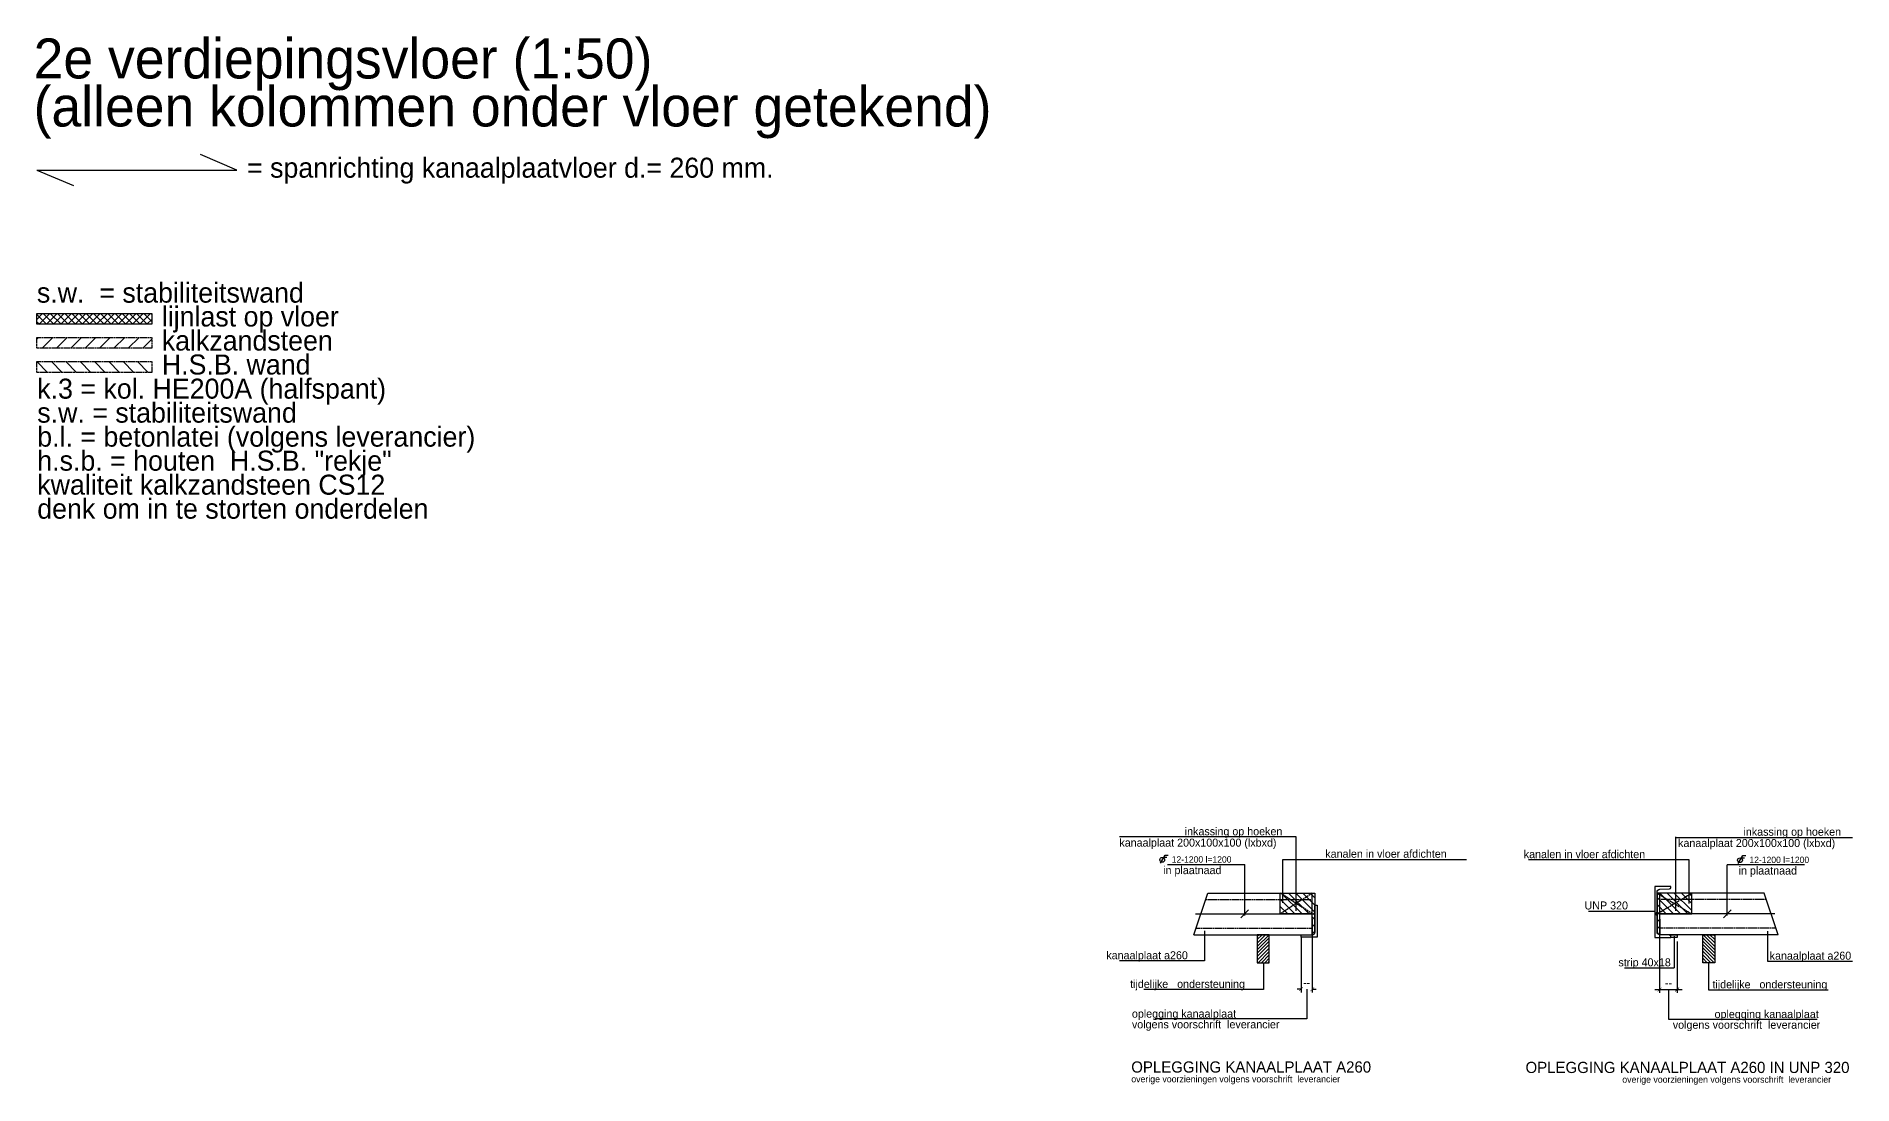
# Model space of a CAD drawing. Header units: millimetres. Extents: x -109306 to 269542, y -22401 to 197206.
# Drawn here: x -55789 to -44442, y 123290 to 129840 of the extents above; entities that cross this region are included whole.
import ezdxf
from ezdxf.enums import TextEntityAlignment as Align

# ---------------------------------------------------------------- set-up
doc = ezdxf.new("R2010")
doc.units = ezdxf.units.MM
doc.linetypes.add('DASH', pattern=[15, 12, -3])
for name, color, linetype in [('10', 9, 'DASH'), ('13', 7, 'Continuous'), ('25', 2, 'Continuous'), ('35', 3, 'Continuous'), ('50', 4, 'Continuous'), ('70', 5, 'Continuous'), ('DIMENSION', 1, 'Continuous'), ('HATCH', 9, 'Continuous'), ('HATCH-details', 9, 'Continuous'), ('PAAL', 3, 'Continuous'), ('SETUP', 7, 'Continuous'), ('STAAL-25', 2, 'Continuous'), ('STAAL-35', 3, 'Continuous'), ('STAAL-kolommen', 2, 'Continuous'), ('T25', 2, 'Continuous'), ('T50', 4, 'Continuous'), ('WAPENING-tekst', 2, 'Continuous')]:
    doc.layers.add(name, color=color, linetype=linetype)
doc.layers.add('Vports', color=254, linetype='Continuous', plot=False)
doc.styles.get("Standard").update_dxf_attribs({"font": ''})
doc.styles.get('Standard').set_extended_font_data('Century Gothic')
doc.dimstyles.new('1-20', dxfattribs={"dimscale": 20, "dimtxt": 2.5, "dimasz": 1.2, "dimexe": 1, "dimexo": 0, "dimgap": 0.8, "dimtad": 1, "dimdec": 0, "dimzin": 12, "dimdsep": 46, "dimtxsty": 'Standard', "dimblk1": 'ARCHTICK', "dimblk2": 'ARCHTICK', "dimsah": 1, "dimcen": 0.09, "dimdle": 1.5, "dimclrd": 256, "dimclre": 254, "dimclrt": 2, "dimadec": 0, "dimazin": 0, "dimtfac": 1, "dimtdec": 0, "dimtix": 1, "dimtofl": 0, "dimtmove": 2, "dimatfit": 3, "dimldrblk": 'ARCHTICK', "dimfxl": 1, "dimtolj": 1, "dimtzin": 0, "dimarcsym": 0})

# ---------------------------------------------------------------- blocks, each defined once
blk = doc.blocks.new('spanr')
for p, q in [((-12.5, 0), (-7.94, -1.93)), ((-12.5, 0), (12.5, 0)), ((12.5, 0), (7.94, 1.93))]:
    blk.add_line(p, q)
blk = doc.blocks.new('A$C1BD4023A')
at = {"layer": '13', "xscale": 50, "yscale": 50, "zscale": 50}
blk.add_blockref('spanr', (645, -272), dxfattribs=at)
at = {"layer": 'T25'}
blk.add_text('= spanrichting kanaalplaatvloer d.= 260 mm.', height=125, dxfattribs=at).set_placement((1333, -320))
blk = doc.blocks.new('A$C59F0048A')
at = {"layer": 'HATCH'}
h = blk.add_hatch(dxfattribs=at)
h.set_pattern_fill('ANSI31', color=256, scale=20)
h.set_pattern_definition([(45, (64275.82, -112009.37), (-44.90128, 44.90128), [])])
h.paths.add_polyline_path([(718, -150), (718, -83), (0, -83), (0, -150)])
at = {"layer": '13', "linetype": 'DASH'}
blk.add_lwpolyline([(718, -83), (718, -150), (0, -150), (0, -83)], close=True, dxfattribs=at)
at = {"layer": 'T25'}
blk.add_text('kalkzandsteen', height=125, dxfattribs=at).set_placement((780, -164))
blk = doc.blocks.new('waptekst')
for p, q in [((-0.59, -1.02), (0.86, 1.48)), ((0.45, 0.78), (1.45, 0.78)), ((0.86, 1.48), (1.86, 1.48))]:
    blk.add_line(p, q)
blk.add_circle((0, 0), 0.75)
blk.add_attdef('AANTAL', text='', height=2).set_placement((-1.81, -0.79), align=Align.RIGHT)
blk.add_attdef('DIAM', (2.95, -0.88), '', height=2)
blk = doc.blocks.new('75X175')
at = {"layer": 'HATCH-details'}
h = blk.add_hatch(dxfattribs=at)
h.set_pattern_fill('ANSI31', color=256, scale=120, style=0)
h.set_pattern_definition([(45, (0, 0), (-10.6066, 10.6066), [])])
h.paths.add_polyline_path([(0, 0), (75, 0), (75, 175), (0, 175)])
blk.add_lwpolyline([(0, 0), (75, 0), (75, 175), (0, 175)], close=True)
blk = doc.blocks.new('_ARCHTICK')
at = {"color": 0, "linetype": 'ByBlock', "const_width": 0.15}
blk.add_lwpolyline([(-0.5, -0.5), (0.5, 0.5)], dxfattribs=at)
blk = doc.blocks.new('*D422')
at = {"layer": 'Defpoints', "color": 0, "transparency": 16777216}
for p in [(-184021, -5435), (-184091, -5454), (-184091, -5779)]:
    blk.add_point(p, dxfattribs=at)
at = {"layer": 'DIMENSION', "color": 254, "lineweight": -2, "transparency": 16777216}
for p, q in [((-184021, -5435), (-184021, -5799)), ((-184091, -5454), (-184091, -5799))]:
    blk.add_line(p, q, dxfattribs=at)
at = {"layer": 'DIMENSION', "lineweight": -2, "transparency": 16777216}
for p, q in [((-184091, -5779), (-184115, -5779)), ((-184021, -5779), (-183997, -5779))]:
    blk.add_line(p, q, dxfattribs=at)
at = {"layer": 'DIMENSION', "lineweight": -2, "transparency": 16777216, "xscale": 23.99999999999998, "yscale": 23.99999999999998, "zscale": 23.99999999999998}
blk.add_blockref('_ARCHTICK', (-184091, -5779), dxfattribs=at)
at = {"layer": 'DIMENSION', "lineweight": -2, "transparency": 16777216, "xscale": 23.99999999999998, "yscale": 23.99999999999998, "zscale": 23.99999999999998, "rotation": 180}
blk.add_blockref('_ARCHTICK', (-184021, -5779), dxfattribs=at)
at = {"layer": 'DIMENSION', "color": 2, "transparency": 16777216, "insert": (-184056, -5738), "char_height": 50, "attachment_point": 5}
blk.add_mtext('\\A1;--', dxfattribs=at)
blk = doc.blocks.new('*U420')
at = {"color": 0, "linetype": 'Continuous'}
blk.add_lwpolyline([(0, 0), (100, 0), (100, 7.5, 0.4142136), (92.5, 15), (30, 15, -0.4142136), (15, 30), (15, 192.5, 0.4142136), (7.5, 200), (0, 200)], format="xyb", close=True, dxfattribs=at)
blk = doc.blocks.new('*D423')
at = {"layer": 'Defpoints', "color": 0, "transparency": 16777216}
for p in [(-181851, -5437), (-181741, -5482), (-181741, -5781)]:
    blk.add_point(p, dxfattribs=at)
at = {"layer": 'DIMENSION', "color": 254, "lineweight": -2, "transparency": 16777216}
for p, q in [((-181851, -5437), (-181851, -5801)), ((-181741, -5482), (-181741, -5801))]:
    blk.add_line(p, q, dxfattribs=at)
at = {"layer": 'DIMENSION', "lineweight": -2, "transparency": 16777216}
blk.add_line((-181881, -5781), (-181711, -5781), dxfattribs=at)
at = {"layer": 'DIMENSION', "lineweight": -2, "transparency": 16777216, "xscale": 23.99999999999998, "yscale": 23.99999999999998, "zscale": 23.99999999999998, "rotation": 180}
blk.add_blockref('_ARCHTICK', (-181851, -5781), dxfattribs=at)
at = {"layer": 'DIMENSION', "lineweight": -2, "transparency": 16777216, "xscale": 23.99999999999998, "yscale": 23.99999999999998, "zscale": 23.99999999999998}
blk.add_blockref('_ARCHTICK', (-181741, -5781), dxfattribs=at)
at = {"layer": 'DIMENSION', "color": 2, "transparency": 16777216, "insert": (-181796, -5740), "char_height": 50, "attachment_point": 5}
blk.add_mtext('\\A1;--', dxfattribs=at)
blk = doc.blocks.new('*U356')
at = {"color": 0, "linetype": 'Continuous'}
blk.add_lwpolyline([(14, 124, -0.399656), (31, 142), (92, 145, 0.399656), (100, 153), (100, 160), (0, 160), (0, -160), (100, -160), (100, -153, 0.399656), (92, -145), (31, -142, -0.399656), (14, -124)], format="xyb", close=True, dxfattribs=at)
blk = doc.blocks.new('A$C411304EF')
at = {"layer": 'DIMENSION'}
h = blk.add_hatch(color=256, dxfattribs=at)
h.paths.add_polyline_path([(1173, -6826), (1173, -6834.7), (1164.3, -6834.7)])
h.paths.add_polyline_path([(1164.3, -6834.7), (1173, -6834.7), (1173, -6843.4)])
h = blk.add_hatch(color=256, dxfattribs=at)
h.paths.add_polyline_path([(3303, -6826), (3303, -6834.7), (3311.6, -6834.7)])
h.paths.add_polyline_path([(3311.6, -6834.7), (3303, -6834.7), (3303, -6843.4)])
at = {"layer": 'HATCH'}
h = blk.add_hatch(dxfattribs=at)
h.set_pattern_fill('ANSI31', color=256, scale=10, angle=90, double=1)
h.set_pattern_definition([(135, (-404811.493, -499941.208), (-22.4506403, -22.4506403), [])])
edge = h.paths.add_edge_path()
edge.add_line((1158, -6961.6), (1158, -6834.7))
edge.add_line((1158, -6834.7), (958, -6834.7))
edge.add_line((958, -6834.7), (958, -6704.7))
edge.add_line((958, -6704.7), (1173, -6704.7))
edge.add_line((1173, -6704.7), (1174.6, -6944.2))
edge.add_arc((1157.1, -6944.2), 17.5, 272.86241, 360, ccw=False)
h = blk.add_hatch(dxfattribs=at)
h.set_pattern_fill('ANSI31', color=256, scale=10, angle=90, double=1)
h.set_pattern_definition([(135, (-401638.753, -499941.208), (-22.4506403, -22.4506403), [])])
edge = h.paths.add_edge_path()
edge.add_line((3328, -6961.6), (3328, -6834.7))
edge.add_line((3328, -6834.7), (3528, -6834.7))
edge.add_line((3528, -6834.7), (3528, -6704.7))
edge.add_line((3528, -6704.7), (3311.4, -6704.7))
edge.add_line((3311.4, -6704.7), (3311.4, -6944.2))
edge.add_arc((3328.9, -6944.2), 17.5, 540, 627.13759)
at = {"layer": '10'}
for p, q in [((492, -6744.7), (1158, -6744.7)), ((1158, -6834.7), (958, -6704.7)), ((1158, -6704.7), (958, -6834.7)), ((3311.4, -6834.4), (3528, -6704.7)), ((3311.4, -6704.7), (3528, -6834.7)), ((3994, -6744.7), (3328, -6744.7)), ((430.8, -6924.7), (1158, -6924.7)), ((4055.2, -6924.7), (3328, -6924.7))]:
    blk.add_line(p, q, dxfattribs=at)
at = {"layer": '13'}
for p, q in [((1058, -6353.9), (-47.2, -6353.9)), ((1058, -6814.7), (1058, -6353.9)), ((3428, -6814.7), (3428, -6353.9)), ((3428, -6356.5), (4533.2, -6356.5)), ((253.9, -6525.8), (735.4, -6525.8)), ((735.4, -6844.8), (735.4, -6525.8)), ((974.5, -6494.4), (2122, -6494.4)), ((974.5, -6766.5), (974.5, -6494.4)), ((3511.4, -6496.9), (2507.5, -6496.9)), ((3511.4, -6769.1), (3511.4, -6496.9)), ((3750.5, -6844.8), (3750.5, -6528.4)), ((4232, -6528.4), (3750.5, -6528.4)), ((505.6, -6704.7), (1158, -6704.7)), ((1158, -6964.7), (1158, -6764.7)), ((3980.4, -6704.7), (3328, -6704.7)), ((3328, -6967.3), (3328, -6767.3)), ((2884.2, -6817.2), (3295.9, -6817.2)), ((2884.2, -6817.2), (3295.9, -6817.2)), ((484.3, -6940), (484.3, -7128.5)), ((3418, -6974.6), (3418, -7172.7)), ((4001.6, -6942.6), (4001.6, -7131)), ((484.3, -7128.5), (-47.3, -7128.5)), ((852.1, -7139.7), (852.1, -7307.6)), ((3633.9, -7142.3), (3633.9, -7310.2)), ((4001.6, -7131), (4533.3, -7131)), ((3107.9, -7172.7), (3418, -7172.7)), ((852.1, -7307.6), (106.3, -7307.6)), ((1123, -7305.2), (1123, -7489.9)), ((3383, -7307.8), (3383, -7492.5)), ((3633.9, -7310.2), (4379.7, -7310.2)), ((1123, -7489.9), (174.1, -7489.9)), ((3383, -7492.5), (4311.8, -7492.5))]:
    blk.add_line(p, q, dxfattribs=at)
at = {"layer": '25'}
for p, q in [((710.6, -6859.5), (760.2, -6809.9)), ((1173, -6826), (1164.3, -6834.7)), ((1173, -6843.4), (1164.3, -6834.7)), ((3303, -6826), (3311.6, -6834.7)), ((3303, -6843.4), (3311.6, -6834.7)), ((3725.8, -6859.5), (3775.3, -6809.9))]:
    blk.add_line(p, q, dxfattribs=at)
at = {"layer": '35'}
for p, q in [((505.6, -6704.7), (958, -6704.7)), ((958, -6834.7), (958, -6704.7)), ((3528, -6804.7), (3528, -6704.7)), ((3980.4, -6704.7), (3528, -6704.7)), ((958, -6834.7), (1158, -6834.7)), ((1158, -6864.7), (1158, -6964.7)), ((3528, -6834.7), (3328, -6834.7)), ((3328, -6867.3), (3328, -6967.3)), ((417.2, -6964.7), (1158, -6964.7)), ((4068.8, -6964.7), (3328, -6964.7))]:
    blk.add_line(p, q, dxfattribs=at)
at = {"layer": '50'}
for p, q in [((428.3, -6834.7), (1173, -6834.7)), ((4047.6, -6834.7), (3303, -6834.7))]:
    blk.add_line(p, q, dxfattribs=at)
at = {"layer": 'HATCH'}
for points in [[(1158, -6964.7), (1158, -6834.7), (958, -6834.7), (958, -6704.7), (1173, -6704.7), (1173, -6949.7, -0.4415468), (1158, -6964.7)], [(3328, -6961.6), (3328, -6834.7), (3528, -6834.7), (3528, -6704.7), (3311.4, -6704.7), (3311.4, -6944.2, 0.3996556), (3328, -6961.6)]]:
    blk.add_lwpolyline(points, format="xyb", dxfattribs=at)
for points in [[(1158, -6961.6), (1158, -6704.7)], [(3328, -6964.2), (3328, -6707.3)]]:
    blk.add_lwpolyline(points, dxfattribs=at)
at = {"layer": 'STAAL-25'}
for points in [[(417.2, -6964.7), (505.6, -6704.7)], [(4068.8, -6964.7), (3980.4, -6704.7)]]:
    blk.add_lwpolyline(points, dxfattribs=at)
blk.add_lwpolyline([(3437.4, -6982.7), (3397.4, -6982.7), (3397.4, -6964.7), (3437.4, -6964.7)], close=True, dxfattribs=at)
at = {"layer": '13'}
blk.add_blockref('75X175', (814.3, -7139.7), dxfattribs=at)
at = {"layer": '13', "xscale": -1}
blk.add_blockref('75X175', (3671.6, -7139.7), dxfattribs=at)
at = {"layer": 'STAAL-25'}
blk.add_blockref('*U356', (3297.4, -6822.7), dxfattribs=at)
at = {"layer": 'STAAL-35', "xscale": -1}
blk.add_blockref('*U420', (1188, -6979.7), dxfattribs=at)
at = {"layer": 'WAPENING-tekst'}
ref = blk.add_blockref('waptekst', (220.5, -6496.9), dxfattribs=dict(at, xscale=20, yscale=20, zscale=20))
ref.add_attrib('DIAM', '12-1200 l=1200', (279.6, -6514.5), dxfattribs={"layer": '0', "height": 40})
ref = blk.add_blockref('waptekst', (3829.5, -6499.5), dxfattribs=dict(at, xscale=20, yscale=20, zscale=20))
ref.add_attrib('DIAM', '12-1200 l=1200', (3888.5, -6517.1), dxfattribs={"layer": '0', "height": 40})
at = {"layer": 'T50'}
for s, p in [('OPLEGGING KANAALPLAAT A260', (26.9, -7826.3)), ('OPLEGGING KANAALPLAAT A260 IN UNP 320', (2489.9, -7828.9))]:
    blk.add_text(s, height=70, dxfattribs=at).set_placement(p)
at = {"layer": 'WAPENING-tekst'}
for s, height, p in [('inkassing op hoeken', 50, (361.1, -6343.9)), ('inkassing op hoeken', 50, (3851.3, -6346.5)), ('kanaalplaat 200x100x100 (lxbxd)', 50, (-47.2, -6414.4)), ('kanalen in vloer afdichten', 50, (1239.2, -6484)), ('kanalen in vloer afdichten', 50, (2478.8, -6486.6)), ('kanaalplaat 200x100x100 (lxbxd)', 50, (3443, -6417)), ('in plaatnaad', 50, (226.1, -6586.3)), ('in plaatnaad', 50, (3821.2, -6588.9)), ('UNP 320', 50, (2858.5, -6807)), ('kanaalplaat a260', 50, (-128.9, -7118.2)), ('strip 40x18', 50, (3070.2, -7162.5)), ('kanaalplaat a260', 50, (4015.1, -7120.8)), ('tijdelijke   ondersteuning', 50, (19.8, -7297.4)), ('tijdelijke   ondersteuning', 50, (3657.7, -7300)), ('oplegging kanaalplaat', 50, (31, -7483.1)), ('oplegging kanaalplaat', 50, (3670.8, -7485.7)), ('volgens voorschrift  leverancier', 50, (31, -7549.8)), ('volgens voorschrift  leverancier', 50, (3409.8, -7552.4)), ('overige voorzieningen volgens voorschrift  leverancier', 40.917, (26.9, -7887.2)), ('overige voorzieningen volgens voorschrift  leverancier', 40.917, (3094.2, -7889.8))]:
    blk.add_text(s, height=height, dxfattribs=at).set_placement(p)
at = {"layer": 'DIMENSION'}
dim = blk.add_linear_dim(base=(1088, -7304.8), p1=(1158, -6960.7), p2=(1088, -6979.7), angle=180, text='--', dimstyle='1-20', dxfattribs=at)
dim.commit()
dim.dimension.update_dxf_attribs({"geometry": '*D422', "text_midpoint": (1123, -7263.8), "insert": (185178.5, -1526.1)})
dim = blk.add_linear_dim(base=(3437.4, -7307.4), p1=(3328, -6963.3), p2=(3437.4, -7007.7), text='--', dimstyle='1-20', dxfattribs=at)
dim.commit()
dim.dimension.update_dxf_attribs({"geometry": '*D423', "text_midpoint": (3382.7, -7266.4), "insert": (185178.5, -1526.1)})
blk = doc.blocks.new('A$C51FB57CA')
at = {"layer": 'SETUP'}
blk.add_blockref('A$C411304EF', (6830, 355), dxfattribs=at)

msp = doc.modelspace()

# ---------------------------------------------------------------- hatches: boundary and pattern name
at = {"layer": 'HATCH'}
h = msp.add_hatch(dxfattribs=at)
h.set_pattern_fill('ANSI37', color=256, scale=10, angle=90, style=0)
h.set_pattern_definition([(135, (-96742.993, 206101.954), (-22.45064, -22.45064), []), (225, (-96742.993, 206101.954), (22.45064, -22.45064), [])])
h.paths.add_polyline_path([(-55067.8, 128040.2), (-55067.8, 128106.9), (-55785.6, 128106.9), (-55785.6, 128040.2)])
h = msp.add_hatch(dxfattribs=at)
h.set_pattern_fill('ANSI31', color=256, scale=20, angle=90)
h.paths.add_polyline_path([(-55067.8, 127740.2), (-55067.8, 127806.9), (-55785.6, 127806.9), (-55785.6, 127740.2)])

# ---------------------------------------------------------------- linework, layer by layer
at = {"layer": '13', "linetype": 'DASH'}
msp.add_lwpolyline([(-55067.8, 127806.9), (-55067.8, 127740.2), (-55785.6, 127740.2), (-55785.6, 127806.9)], close=True, dxfattribs=at)
at = {"layer": 'Vports'}
msp.add_lwpolyline([(-55067.8, 128106.9), (-55067.8, 128040.2), (-55785.6, 128040.2), (-55785.6, 128106.9)], close=True, dxfattribs=at)

# ---------------------------------------------------------------- block references
at = {"layer": '70'}
msp.add_blockref('A$C51FB57CA', (-55805.9, 130836.3), dxfattribs=at)
at = {"layer": 'PAAL'}
msp.add_blockref('A$C59F0048A', (-55785.6, 128040.2), dxfattribs=at)
at = {"layer": 'STAAL-kolommen'}
msp.add_blockref('A$C1BD4023A', (-55805.9, 129276.3), dxfattribs=at)

# ---------------------------------------------------------------- texts
at = {"layer": 'T25'}
for s, p in [('s.w.  = stabiliteitswand', (-55785.6, 128138)), ('k.3 = kol. HE200A (halfspant)', (-55783.3, 127538.3)), ('s.w. = stabiliteitswand', (-55783.3, 127388.3)), ('b.l. = betonlatei (volgens leverancier)', (-55783.3, 127238.3)), ('h.s.b. = houten  H.S.B. "rekje"', (-55783.3, 127088.3)), ('kwaliteit kalkzandsteen CS12', (-55783.3, 126938.3)), ('denk om in te storten onderdelen', (-55783.3, 126788.3))]:
    msp.add_text(s, height=125, dxfattribs=at).set_placement(p, align=Align.BOTTOM_LEFT)
for s, p in [('lijnlast op vloer', (-55005.2, 128026.6)), ('H.S.B. wand', (-55005.2, 127726.6))]:
    msp.add_text(s, height=125, dxfattribs=at).set_placement(p)
at = {"layer": 'T50'}
for s, p in [('2e verdiepingsvloer (1:50)', (-55805.9, 129576.3)), ('(alleen kolommen onder vloer getekend)', (-55805.9, 129276.3))]:
    msp.add_text(s, height=250, dxfattribs=at).set_placement(p)

doc.saveas('drawing.dxf')
